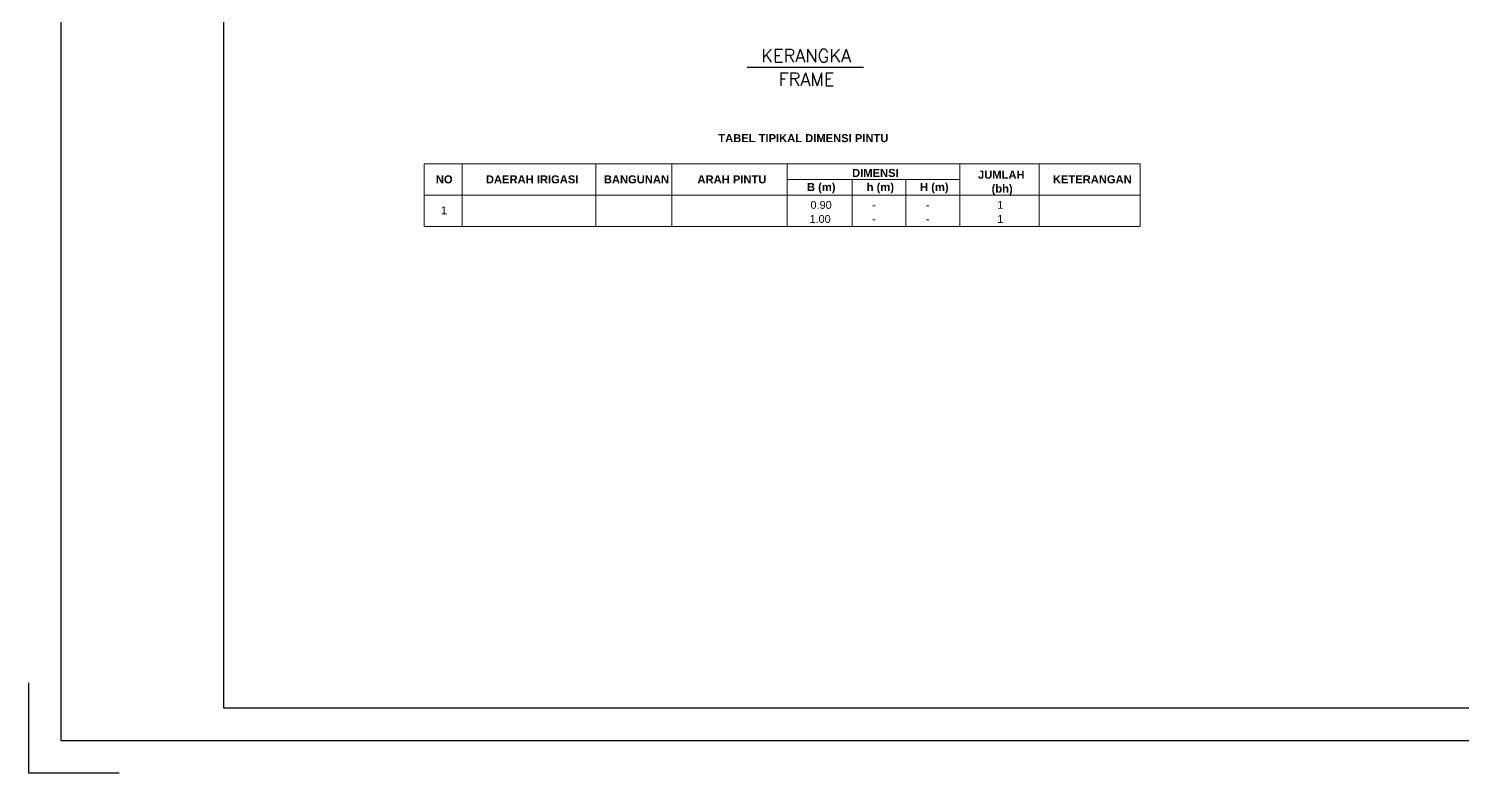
# Model space of a CAD drawing. Header units: metres. Extents: x 444 to 3227, y -3167 to -392.
# Drawn here: x 1400.2 to 1840.7, y -2427.5 to -2198.8 of the extents above; entities that cross this region are included whole.
import ezdxf
from ezdxf.enums import TextEntityAlignment as Align

# ---------------------------------------------------------------- set-up
doc = ezdxf.new("R2010")
doc.units = ezdxf.units.M
doc.layers.get('0').update_dxf_attribs({"linetype": 'CONTINUOUS'})
doc.layers.add('KOP', color=7, linetype='CONTINUOUS')
doc.layers.add('TEX', color=7, linetype='CONTINUOUS')
doc.styles.get("Standard").update_dxf_attribs({"font": 'Simplex.shx', "height": 2.5})
doc.styles.add('WMF-Arial0', font='arialbd.ttf')
doc.styles.add('WMF-Arial2', font='arial.ttf')

msp = doc.modelspace()

# ---------------------------------------------------------------- linework, layer by layer
at = {"color": 7, "lineweight": 0}
for points in [[(1521.65441, -2240.31517), (1521.65441, -2259.54153)], [(1521.65441, -2240.31517), (1741.65441, -2240.31517)], [(1533.3163, -2240.31517), (1533.3163, -2259.54153)], [(1574.4481, -2240.31517), (1574.4481, -2259.54153)], [(1597.77189, -2240.31517), (1597.77189, -2259.54153)], [(1633.23034, -2240.31517), (1633.23034, -2259.54153)], [(1686.26043, -2240.31517), (1686.26043, -2259.54153)], [(1710.60856, -2240.31517), (1710.60856, -2259.54153)], [(1741.65441, -2240.31517), (1741.65441, -2259.54153)], [(1633.23034, -2245.12176), (1686.26043, -2245.12176)], [(1653.16587, -2245.12176), (1653.16587, -2259.54153)], [(1669.71315, -2245.12176), (1669.71315, -2259.54153)], [(1521.65441, -2249.92835), (1741.65441, -2249.92835)], [(1521.65441, -2259.54153), (1741.65441, -2259.54153)]]:
    msp.add_lwpolyline(points, dxfattribs=at)
at = {"layer": 'KOP', "color": 9}
msp.add_lwpolyline([(2251.15441, -1823.51517), (2251.15441, -2417.51517), (1410.15441, -2417.51517), (1410.15441, -1823.51517)], close=True, dxfattribs=at)
at = {"layer": 'KOP', "color": 130}
msp.add_lwpolyline([(1460.15441, -2407.51517), (1460.15441, -1833.51517), (2241.15441, -1833.51517), (2241.15441, -2407.51517)], close=True, dxfattribs=at)
at = {"layer": 'KOP', "color": 9}
msp.add_lwpolyline([(1427.93028, -2427.51517), (1400.15441, -2427.51517), (1400.15441, -2399.7393)], dxfattribs=at)
at = {"layer": 'TEX', "color": 3}
msp.add_line((1656.65441, -2210.71517), (1620.95441, -2210.71517), dxfattribs=at)

# ---------------------------------------------------------------- texts
at = {"color": 7, "lineweight": 0}
for s, height, style, p in [('TABEL TIPIKAL DIMENSI PINTU', 2.4584527, 'WMF-Arial0', (1612.0456, -2233.64522)), ('DIMENSI', 2.458453, 'WMF-Arial0', (1653.16587, -2244.33379)), ('NO', 2.458453, 'WMF-Arial0', (1525.27905, -2246.30371)), ('DAERAH IRIGASI', 2.4584527, 'WMF-Arial0', (1540.64438, -2246.30371)), ('BANGUNAN', 2.458453, 'WMF-Arial0', (1576.8908, -2246.30371)), ('ARAH PINTU', 2.458453, 'WMF-Arial0', (1605.65154, -2246.30371)), ('B (m)', 2.458453, 'WMF-Arial0', (1639.29767, -2248.6553)), ('h (m)', 2.458453, 'WMF-Arial0', (1657.65727, -2248.6553)), ('H (m)', 2.458453, 'WMF-Arial0', (1674.04696, -2248.6553)), ('JUMLAH', 2.458453, 'WMF-Arial0', (1691.85498, -2244.88537)), (' (bh)', 2.458453, 'WMF-Arial0', (1695.08564, -2249.14039)), ('KETERANGAN', 2.458453, 'WMF-Arial0', (1714.86358, -2246.30371)), ('1', 2.39542, 'WMF-Arial2', (1526.85498, -2255.78036)), ('0.90', 2.395415, 'WMF-Arial2', (1640.39041, -2254.11224)), ('-', 2.39542, 'WMF-Arial2', (1659.312, -2254.11224)), ('-', 2.39542, 'WMF-Arial2', (1675.85928, -2254.11224)), ('1', 2.39542, 'WMF-Arial2', (1697.76472, -2254.11224)), ('1.00', 2.395415, 'WMF-Arial2', (1640.07384, -2258.43838)), ('-', 2.39542, 'WMF-Arial2', (1659.312, -2258.43838)), ('-', 2.39542, 'WMF-Arial2', (1675.85928, -2258.43838)), ('1', 2.39542, 'WMF-Arial2', (1697.76472, -2258.43838))]:
    msp.add_text(s, height=height, dxfattribs=dict(at, style=style)).set_placement(p)
at = {"layer": 'TEX', "color": 3}
for s, p in [('KERANGKA', (1639.05441, -2209.11517)), ('FRAME', (1639.15441, -2216.31517))]:
    msp.add_text(s, height=4, dxfattribs=at).set_placement(p, align=Align.CENTER)

doc.saveas('drawing.dxf')
